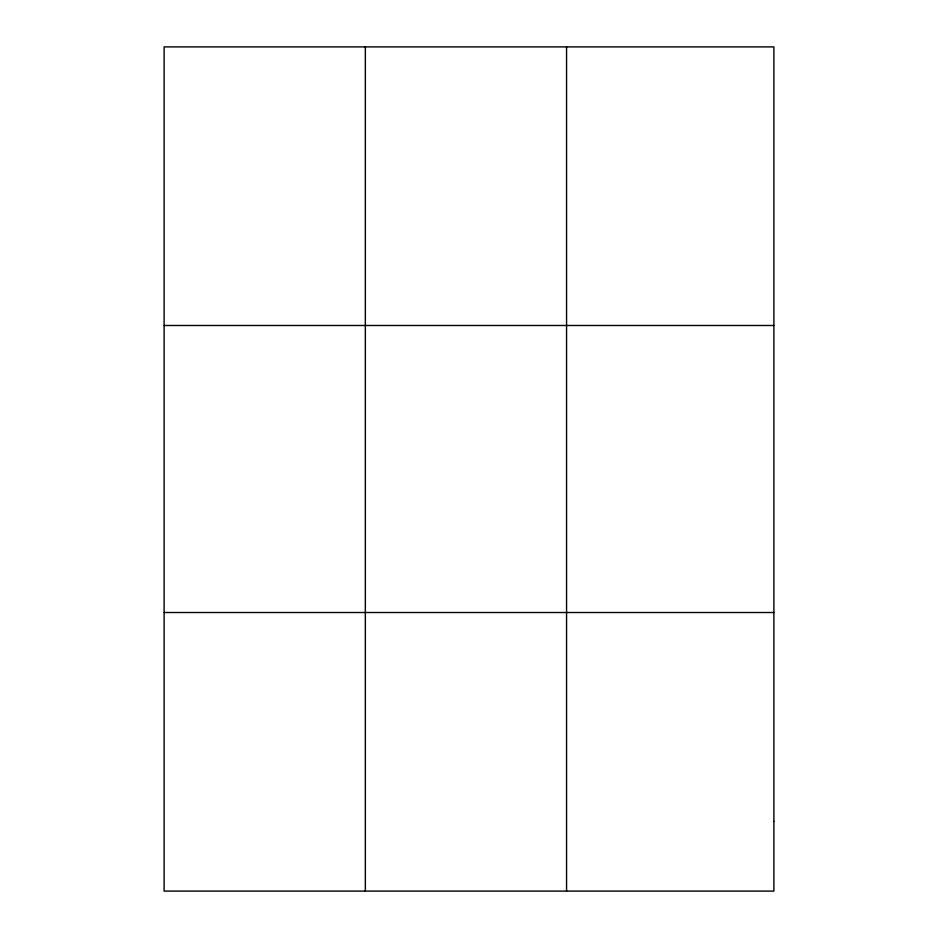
<?xml version="1.0" encoding="UTF-8"?>
<svg xmlns="http://www.w3.org/2000/svg" width="938" height="938" viewBox="0 0 938 938"><rect width="100%" height="100%" fill="white"/><g stroke="black" fill="none" stroke-linecap="round" stroke-linejoin="round"><path stroke-width="1.41" d="M365.339 46.9L365.339 891.1M566.564 46.9L566.564 891.1M164.115 325.486L773.885 325.486M164.115 612.514L773.885 612.514M773.885 821.454L773.885 891.1L164.115 891.1L164.115 46.9L773.885 46.9L773.885 821.454"/></g></svg>
